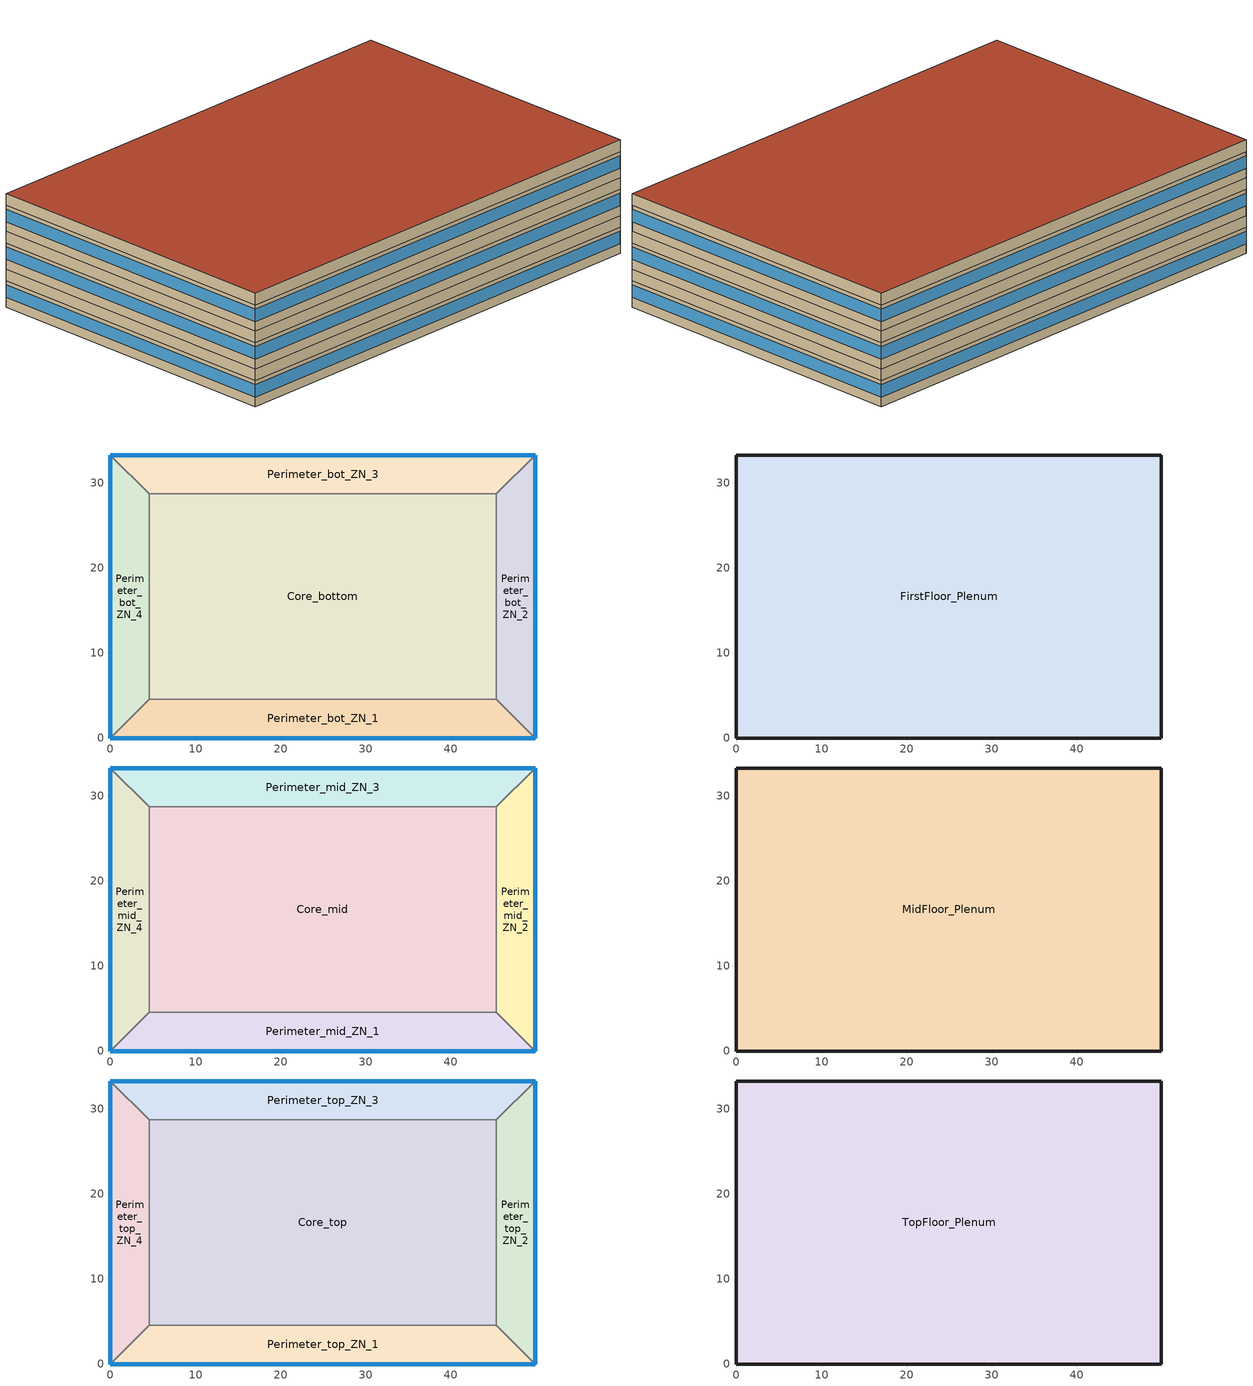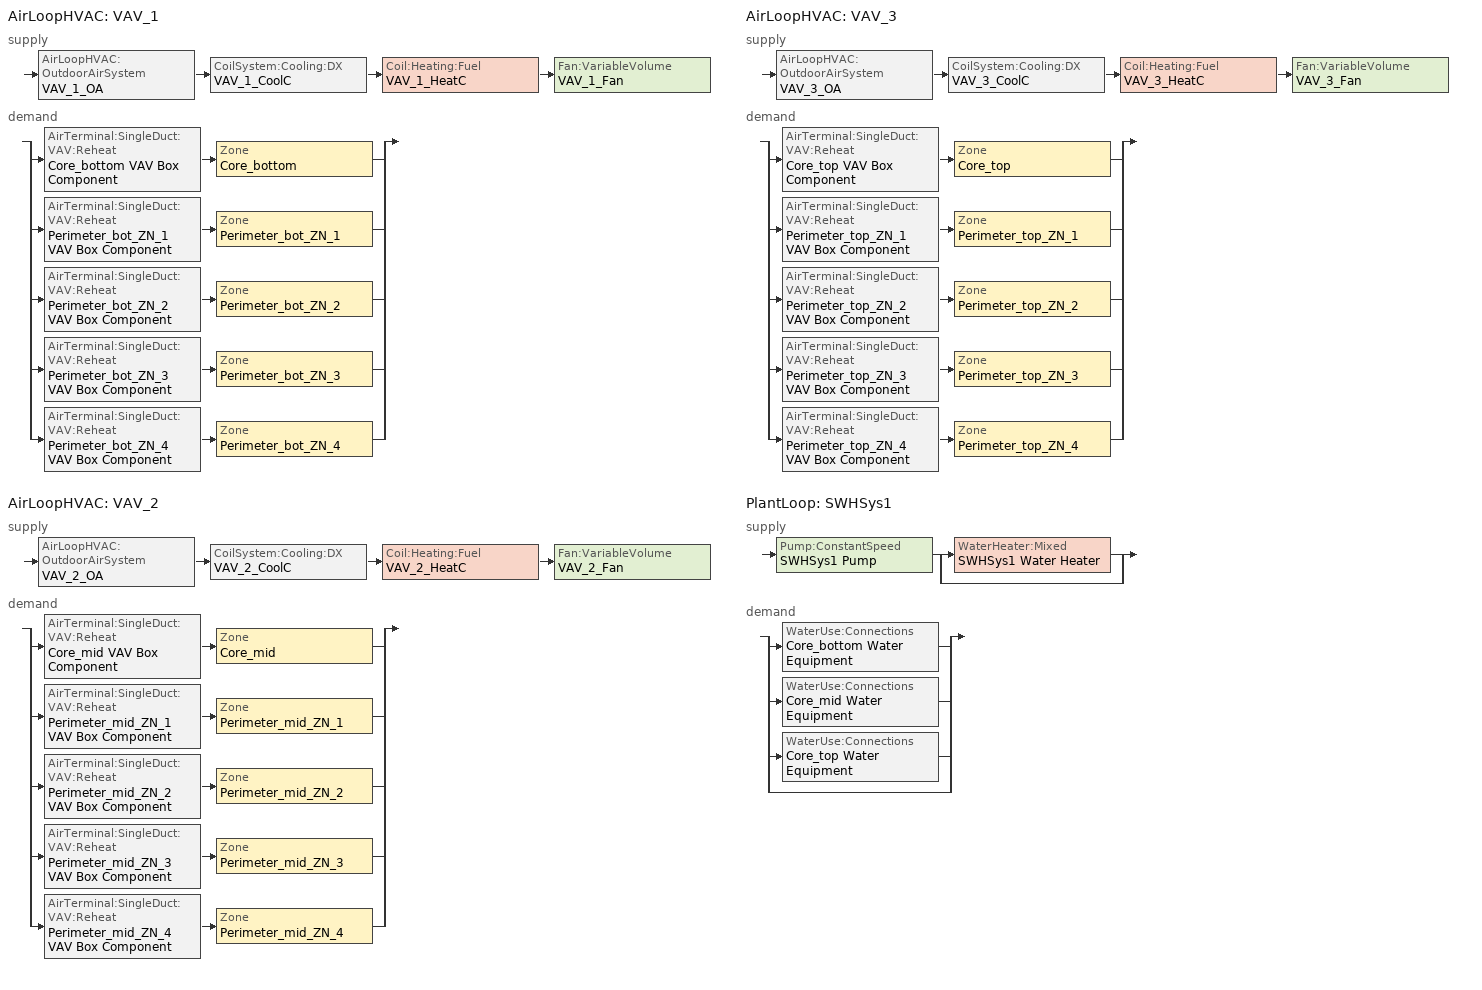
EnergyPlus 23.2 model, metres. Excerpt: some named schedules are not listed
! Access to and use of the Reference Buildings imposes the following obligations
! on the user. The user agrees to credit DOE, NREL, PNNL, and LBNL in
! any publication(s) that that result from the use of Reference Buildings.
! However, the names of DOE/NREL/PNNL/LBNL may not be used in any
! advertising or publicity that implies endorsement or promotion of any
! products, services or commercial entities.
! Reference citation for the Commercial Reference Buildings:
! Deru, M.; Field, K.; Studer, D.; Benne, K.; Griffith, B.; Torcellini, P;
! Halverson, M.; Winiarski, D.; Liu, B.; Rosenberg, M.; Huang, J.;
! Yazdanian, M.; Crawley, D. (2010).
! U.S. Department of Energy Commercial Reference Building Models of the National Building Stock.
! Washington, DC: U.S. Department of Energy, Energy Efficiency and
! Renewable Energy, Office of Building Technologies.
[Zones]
Core_bottom
 floor ground (Typical Insulated Carpeted 6in Slab Floor): 45.34,28.7 45.34,4.57 4.57,4.57 4.57,28.7 z0
 wall to Perimeter_bot_ZN_2 (int-walls): 45.34,4.57 45.34,28.7 z0:2.74
 wall to Perimeter_bot_ZN_3 (int-walls): 45.34,28.7 4.57,28.7 z0:2.74
 wall to Perimeter_bot_ZN_1 (int-walls): 4.57,4.57 45.34,4.57 z0:2.74
 wall to Perimeter_bot_ZN_4 (int-walls): 4.57,28.7 4.57,4.57 z0:2.74
Perimeter_bot_ZN_1
 floor ground (Typical Insulated Carpeted 6in Slab Floor): 0,0 4.57,4.57 45.34,4.57 49.91,0 z0
 wall outside (Typical Insulated Exterior Mass Wall R-12.5): 0,0 49.91,0 z0:2.74
 wall to Perimeter_bot_ZN_2 (int-walls): 49.91,0 45.34,4.57 z0:2.74
 wall to Perimeter_bot_ZN_4 (int-walls): 4.57,4.57 0,0 z0:2.74
 window (Window Non-res Fixed): 0,0 49.91,0 z1.02:2.33
Perimeter_bot_ZN_2
 floor ground (Typical Insulated Carpeted 6in Slab Floor): 49.91,0 45.34,4.57 45.34,28.7 49.91,33.27 z0
 wall outside (Typical Insulated Exterior Mass Wall R-12.5): 49.91,0 49.91,33.27 z0:2.74
 wall to Perimeter_bot_ZN_3 (int-walls): 49.91,33.27 45.34,28.7 z0:2.74
 window (Window Non-res Fixed): 49.91,0 49.91,33.27 z1.02:2.33
Perimeter_bot_ZN_3
 floor ground (Typical Insulated Carpeted 6in Slab Floor): 49.91,33.27 45.34,28.7 4.57,28.7 0,33.27 z0
 wall outside (Typical Insulated Exterior Mass Wall R-12.5): 49.91,33.27 0,33.27 z0:2.74
 wall to Perimeter_bot_ZN_4 (int-walls): 0,33.27 4.57,28.7 z0:2.74
 window (Window Non-res Fixed): 49.91,33.27 0,33.27 z1.02:2.33
Perimeter_bot_ZN_4
 floor ground (Typical Insulated Carpeted 6in Slab Floor): 0,33.27 4.57,28.7 4.57,4.57 0,0 z0
 wall outside (Typical Insulated Exterior Mass Wall R-12.5): 0,33.27 0,0 z0:2.74
 window (Window Non-res Fixed): 0,33.27 0,0 z1.02:2.33
FirstFloor_Plenum
 floor to Perimeter_bot_ZN_1 (DropCeiling): 45.34,4.57 49.91,0 0,0 4.57,4.57 z2.74
 floor to Perimeter_bot_ZN_2 (DropCeiling): 49.91,0 45.34,4.57 45.34,28.7 49.91,33.27 z2.74
 floor to Perimeter_bot_ZN_3 (DropCeiling): 0,33.27 49.91,33.27 45.34,28.7 4.57,28.7 z2.74
 floor to Perimeter_bot_ZN_4 (DropCeiling): 4.57,28.7 4.57,4.57 0,0 0,33.27 z2.74
 floor to Core_bottom (DropCeiling): 4.57,4.57 4.57,28.7 45.34,28.7 45.34,4.57 z2.74
 wall outside (Typical Insulated Exterior Mass Wall R-12.5): 49.91,0 49.91,33.27 0,33.27 0,0 49.91,0 z2.74:3.96
Core_mid
 floor to FirstFloor_Plenum (INT-FLOOR-TOPSIDE): 4.57,4.57 4.57,28.7 45.34,28.7 45.34,4.57 z3.96
 wall to Perimeter_mid_ZN_2 (int-walls): 45.34,4.57 45.34,28.7 z3.96:6.71
 wall to Perimeter_mid_ZN_3 (int-walls): 45.34,28.7 4.57,28.7 z3.96:6.71
 wall to Perimeter_mid_ZN_1 (int-walls): 4.57,4.57 45.34,4.57 z3.96:6.71
 wall to Perimeter_mid_ZN_4 (int-walls): 4.57,28.7 4.57,4.57 z3.96:6.71
Perimeter_mid_ZN_1
 floor to FirstFloor_Plenum (INT-FLOOR-TOPSIDE): 0,0 4.57,4.57 45.34,4.57 49.91,0 z3.96
 wall outside (Typical Insulated Exterior Mass Wall R-12.5): 0,0 49.91,0 z3.96:6.71
 wall to Perimeter_mid_ZN_2 (int-walls): 49.91,0 45.34,4.57 z3.96:6.71
 wall to Perimeter_mid_ZN_4 (int-walls): 4.57,4.57 0,0 z3.96:6.71
 window (Window Non-res Fixed): 0,0 49.91,0 z4.98:6.29
Perimeter_mid_ZN_2
 floor to FirstFloor_Plenum (INT-FLOOR-TOPSIDE): 49.91,0 45.34,4.57 45.34,28.7 49.91,33.27 z3.96
 wall outside (Typical Insulated Exterior Mass Wall R-12.5): 49.91,0 49.91,33.27 z3.96:6.71
 wall to Perimeter_mid_ZN_3 (int-walls): 49.91,33.27 45.34,28.7 z3.96:6.71
 window (Window Non-res Fixed): 49.91,0 49.91,33.27 z4.98:6.29
Perimeter_mid_ZN_3
 floor to FirstFloor_Plenum (INT-FLOOR-TOPSIDE): 49.91,33.27 45.34,28.7 4.57,28.7 0,33.27 z3.96
 wall outside (Typical Insulated Exterior Mass Wall R-12.5): 49.91,33.27 0,33.27 z3.96:6.71
 wall to Perimeter_mid_ZN_4 (int-walls): 0,33.27 4.57,28.7 z3.96:6.71
 window (Window Non-res Fixed): 49.91,33.27 0,33.27 z4.98:6.29
Perimeter_mid_ZN_4
 floor to FirstFloor_Plenum (INT-FLOOR-TOPSIDE): 0,33.27 4.57,28.7 4.57,4.57 0,0 z3.96
 wall outside (Typical Insulated Exterior Mass Wall R-12.5): 0,33.27 0,0 z3.96:6.71
 window (Window Non-res Fixed): 0,33.27 0,0 z4.98:6.29
MidFloor_Plenum
 floor to Perimeter_mid_ZN_1 (DropCeiling): 0,0 4.57,4.57 45.34,4.57 49.91,0 z6.71
 floor to Perimeter_mid_ZN_2 (DropCeiling): 49.91,33.27 49.91,0 45.34,4.57 45.34,28.7 z6.71
 floor to Perimeter_mid_ZN_3 (DropCeiling): 49.91,33.27 45.34,28.7 4.57,28.7 0,33.27 z6.71
 floor to Perimeter_mid_ZN_4 (DropCeiling): 0,33.27 4.57,28.7 4.57,4.57 0,0 z6.71
 floor to Core_mid (DropCeiling): 45.34,28.7 45.34,4.57 4.57,4.57 4.57,28.7 z6.71
 wall outside (Typical Insulated Exterior Mass Wall R-12.5): 49.91,0 49.91,33.27 0,33.27 0,0 49.91,0 z6.71:7.92
Core_top
 floor to MidFloor_Plenum (INT-FLOOR-TOPSIDE): 45.34,28.7 45.34,4.57 4.57,4.57 4.57,28.7 z7.92
 wall to Perimeter_top_ZN_2 (int-walls): 45.34,4.57 45.34,28.7 z7.92:10.67
 wall to Perimeter_top_ZN_3 (int-walls): 45.34,28.7 4.57,28.7 z7.92:10.67
 wall to Perimeter_top_ZN_1 (int-walls): 4.57,4.57 45.34,4.57 z7.92:10.67
 wall to Perimeter_top_ZN_4 (int-walls): 4.57,28.7 4.57,4.57 z7.92:10.67
Perimeter_top_ZN_1
 floor to MidFloor_Plenum (INT-FLOOR-TOPSIDE): 0,0 4.57,4.57 45.34,4.57 49.91,0 z7.92
 wall outside (Typical Insulated Exterior Mass Wall R-12.5): 0,0 49.91,0 z7.92:10.67
 wall to Perimeter_top_ZN_2 (int-walls): 49.91,0 45.34,4.57 z7.92:10.67
 wall to Perimeter_top_ZN_4 (int-walls): 4.57,4.57 0,0 z7.92:10.67
 window (Window Non-res Fixed): 0,0 49.91,0 z8.95:10.25
Perimeter_top_ZN_2
 floor to MidFloor_Plenum (INT-FLOOR-TOPSIDE): 49.91,0 45.34,4.57 45.34,28.7 49.91,33.27 z7.92
 wall outside (Typical Insulated Exterior Mass Wall R-12.5): 49.91,0 49.91,33.27 z7.92:10.67
 wall to Perimeter_top_ZN_3 (int-walls): 49.91,33.27 45.34,28.7 z7.92:10.67
 window (Window Non-res Fixed): 49.91,0 49.91,33.27 z8.95:10.25
Perimeter_top_ZN_3
 floor to MidFloor_Plenum (INT-FLOOR-TOPSIDE): 49.91,33.27 45.34,28.7 4.57,28.7 0,33.27 z7.92
 wall outside (Typical Insulated Exterior Mass Wall R-12.5): 49.91,33.27 0,33.27 z7.92:10.67
 wall to Perimeter_top_ZN_4 (int-walls): 0,33.27 4.57,28.7 z7.92:10.67
 window (Window Non-res Fixed): 49.91,33.27 0,33.27 z8.95:10.25
Perimeter_top_ZN_4
 floor to MidFloor_Plenum (INT-FLOOR-TOPSIDE): 0,33.27 4.57,28.7 4.57,4.57 0,0 z7.92
 wall outside (Typical Insulated Exterior Mass Wall R-12.5): 0,33.27 0,0 z7.92:10.67
 window (Window Non-res Fixed): 0,33.27 0,0 z8.95:10.25
TopFloor_Plenum
 floor to Perimeter_top_ZN_1 (DropCeiling): 0,0 4.57,4.57 45.34,4.57 49.91,0 z10.67
 floor to Perimeter_top_ZN_2 (DropCeiling): 49.91,0 45.34,4.57 45.34,28.7 49.91,33.27 z10.67
 floor to Perimeter_top_ZN_3 (DropCeiling): 0,33.27 49.91,33.27 45.34,28.7 4.57,28.7 z10.67
 floor to Perimeter_top_ZN_4 (DropCeiling): 0,0 0,33.27 4.57,28.7 4.57,4.57 z10.67
 floor to Core_top (DropCeiling): 4.57,28.7 45.34,28.7 45.34,4.57 4.57,4.57 z10.67
 wall outside (Typical Insulated Exterior Mass Wall R-12.5): 49.91,0 49.91,33.27 0,33.27 0,0 49.91,0 z10.67:11.89
 roof outside (Roof Typical Insulated Carpeted 6in Slab Floor): 49.91,0 49.91,33.27 0,33.27 0,0 z11.89
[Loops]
AirLoopHVAC 'VAV_1'
 supply: AirLoopHVAC:OutdoorAirSystem 'VAV_1_OA' > CoilSystem:Cooling:DX 'VAV_1_CoolC' > Coil:Heating:Fuel 'VAV_1_HeatC' > Fan:VariableVolume 'VAV_1_Fan'
 demand: split
  | AirTerminal:SingleDuct:VAV:Reheat 'Core_bottom VAV Box Component' > Zone 'Core_bottom'
  | AirTerminal:SingleDuct:VAV:Reheat 'Perimeter_bot_ZN_1 VAV Box Component' > Zone 'Perimeter_bot_ZN_1'
  | AirTerminal:SingleDuct:VAV:Reheat 'Perimeter_bot_ZN_2 VAV Box Component' > Zone 'Perimeter_bot_ZN_2'
  | AirTerminal:SingleDuct:VAV:Reheat 'Perimeter_bot_ZN_3 VAV Box Component' > Zone 'Perimeter_bot_ZN_3'
  | AirTerminal:SingleDuct:VAV:Reheat 'Perimeter_bot_ZN_4 VAV Box Component' > Zone 'Perimeter_bot_ZN_4'
AirLoopHVAC 'VAV_2'
 supply: AirLoopHVAC:OutdoorAirSystem 'VAV_2_OA' > CoilSystem:Cooling:DX 'VAV_2_CoolC' > Coil:Heating:Fuel 'VAV_2_HeatC' > Fan:VariableVolume 'VAV_2_Fan'
 demand: split
  | AirTerminal:SingleDuct:VAV:Reheat 'Core_mid VAV Box Component' > Zone 'Core_mid'
  | AirTerminal:SingleDuct:VAV:Reheat 'Perimeter_mid_ZN_1 VAV Box Component' > Zone 'Perimeter_mid_ZN_1'
  | AirTerminal:SingleDuct:VAV:Reheat 'Perimeter_mid_ZN_2 VAV Box Component' > Zone 'Perimeter_mid_ZN_2'
  | AirTerminal:SingleDuct:VAV:Reheat 'Perimeter_mid_ZN_3 VAV Box Component' > Zone 'Perimeter_mid_ZN_3'
  | AirTerminal:SingleDuct:VAV:Reheat 'Perimeter_mid_ZN_4 VAV Box Component' > Zone 'Perimeter_mid_ZN_4'
AirLoopHVAC 'VAV_3'
 supply: AirLoopHVAC:OutdoorAirSystem 'VAV_3_OA' > CoilSystem:Cooling:DX 'VAV_3_CoolC' > Coil:Heating:Fuel 'VAV_3_HeatC' > Fan:VariableVolume 'VAV_3_Fan'
 demand: split
  | AirTerminal:SingleDuct:VAV:Reheat 'Core_top VAV Box Component' > Zone 'Core_top'
  | AirTerminal:SingleDuct:VAV:Reheat 'Perimeter_top_ZN_1 VAV Box Component' > Zone 'Perimeter_top_ZN_1'
  | AirTerminal:SingleDuct:VAV:Reheat 'Perimeter_top_ZN_2 VAV Box Component' > Zone 'Perimeter_top_ZN_2'
  | AirTerminal:SingleDuct:VAV:Reheat 'Perimeter_top_ZN_3 VAV Box Component' > Zone 'Perimeter_top_ZN_3'
  | AirTerminal:SingleDuct:VAV:Reheat 'Perimeter_top_ZN_4 VAV Box Component' > Zone 'Perimeter_top_ZN_4'
PlantLoop 'SWHSys1'
 supply: Pump:ConstantSpeed 'SWHSys1 Pump' > split
  | WaterHeater:Mixed 'SWHSys1 Water Heater'
  | bypass
 demand: split
  | WaterUse:Connections 'Core_bottom Water Equipment'
  | WaterUse:Connections 'Core_mid Water Equipment'
  | WaterUse:Connections 'Core_top Water Equipment'
  | bypass
[Building]
Ref Bldg Medium Office Post1980_v1.3_5.0: North Axis {deg}=0; Terrain=City; Loads Convergence Tolerance Value {W}=0.04; Temperature Convergence Tolerance Value {deltaC}=0.2; Solar Distribution=FullInteriorAndExterior; Maximum Number of Warmup Days=25; Minimum Number of Warmup Days=6
[Site:Location]
Ottawa: Latitude {deg}=45.32; Longitude {deg}=-75.67; Time Zone {hr}=-5; Elevation {m}=114
[SizingPeriod:DesignDay] Day of Month=21; Dry-Bulb Temperature Range Modifier Type=DefaultMultipliers; Humidity Condition Type=Wetbulb; Barometric Pressure {Pa}=99952; Rain Indicator=No; Snow Indicator=No; Daylight Saving Time Indicator=No; Begin Environment Reset Mode=FullResetAtBeginEnvironment
Name | Month | Day Type | Maximum Dry-Bulb Temperature {C} | Daily Dry-Bulb Temperature Range {deltaC} | Wetbulb or DewPoint at Maximum Dry-Bulb {C} | Wind Speed {m/s} | Wind Direction {deg} | Solar Model Indicator | ASHRAE Clear Sky Optical Depth for Beam Irradiance (taub) | ASHRAE Clear Sky Optical Depth for Diffuse Irradiance (taud) | Sky Clearness
Ottawa Intl AP Ann Clg .4% Condns WB=>MDB | 7 | SummerDesignDay | 28.6 | 10.4 | 23.5 | 4.7 | 210 | ASHRAETau | 0.417 | 2.264
Ottawa Intl AP Ann Clg .4% Condns DB=>MWB | 7 | SummerDesignDay | 30.9 | 10.4 | 22 | 4.7 | 210 | ASHRAETau | 0.417 | 2.264
Ottawa Intl AP Ann Htg 99.6% Condns DB | 1 | WinterDesignDay | -24.1 | 0 | -24.1 | 3.7 | 290 | ASHRAEClearSky |  |  | 0
[Site:GroundTemperature:BuildingSurface]
19.527, 19.502, 19.536, 19.598, 20.002, 21.64, 22.225, 22.375, 21.449, 20.121, 19.802, 19.633
[Site:WaterMainsTemperature]
Calculation Method=CORRELATION; Annual Average Outdoor Air Temperature {C}=9.69; Maximum Difference In Monthly Average Outdoor Air Temperatures {deltaC}=28.1
[Material] Thermal Absorptance=0.9
Name | Roughness | Thickness {m} | Conductivity {W/m-K} | Density {kg/m3} | Specific Heat {J/kg-K} | Solar Absorptance | Visible Absorptance
Std Wood 6inch | MediumSmooth | 0.15 | 0.12 | 540 | 1210 | 0.7 | 0.7
MAT-CC05 4 HW CONCRETE | Rough | 0.1016 | 1.311 | 2240 | 836.8 | 0.7 | 0.7
Std AC02 | MediumSmooth | 0.0127 | 0.057 | 288 | 1339 | 0.7 | 0.2
1/2IN Gypsum | Smooth | 0.0127 | 0.16 | 784.9 | 830 | 0.4 | 0.4
1IN Stucco | Smooth | 0.0253 | 0.6918 | 1858 | 837 | 0.7 | 0.92
6 in. Normalweight Concrete Floor | MediumRough | 0.1524 | 2.31 | 2322 | 832 | 0.7 | 0.7
8IN CONCRETE HW RefBldg | Smooth | 0.2032 | 1.311 | 2240 | 836.8 | 0.7 | 0.7
BETB Steel Deck | Smooth | 0.0016 | 62 | 7830 | 500 | 0.7 | 0.7
BETB Gypsum Board | Smooth | 0.013 | 0.16 | 800 | 1090 | 0.7 | 0.7
BETB Asphalt Cover Board and Membrane | MediumRough | 0.012 | 0.43 | 1600 | 1500 | 0.7 | 0.7
[Material:NoMass] Thermal Absorptance=0.9; Solar Absorptance=0.7
Name | Roughness | Thermal Resistance {m2-K/W} | Visible Absorptance
CP02 CARPET PAD | VeryRough | 0.2165 | 0.8
Typical Carpet Pad | Smooth | 1.2544 | 0.8
Typical Insulation R-10.11 | Smooth | 3.9758 | 0.7
BETB Mineral Wool | Rough | 7.137 | 0.7
[WindowMaterial:SimpleGlazingSystem]
NonRes Fixed Assembly Window: U-Factor {W/m2-K}=1.73; Solar Heat Gain Coefficient=0.39
[Construction]
int-walls: 1/2IN Gypsum, 1/2IN Gypsum
INT-FLOOR-TOPSIDE: MAT-CC05 4 HW CONCRETE, CP02 CARPET PAD
Window Non-res Fixed: NonRes Fixed Assembly Window
DropCeiling: Std AC02
InteriorFurnishings: Std Wood 6inch
Roof Typical Insulated Carpeted 6in Slab Floor: BETB Asphalt Cover Board and Membrane, BETB Mineral Wool, BETB Gypsum Board, BETB Steel Deck
Typical Insulated Exterior Mass Wall R-12.5: 1IN Stucco, Typical Insulation R-10.11, 8IN CONCRETE HW RefBldg
Typical Insulated Carpeted 6in Slab Floor: 6 in. Normalweight Concrete Floor, Typical Carpet Pad
[Zone] Type=1; Multiplier=1; Floor Area {m2}=autocalculate
Name | Part of Total Floor Area
Core_bottom; Core_mid; Core_top; Perimeter_bot_ZN_1; Perimeter_bot_ZN_2; Perimeter_bot_ZN_3; Perimeter_bot_ZN_4; Perimeter_mid_ZN_1; Perimeter_mid_ZN_2; Perimeter_mid_ZN_3; Perimeter_mid_ZN_4; Perimeter_top_ZN_1; Perimeter_top_ZN_2; Perimeter_top_ZN_3; Perimeter_top_ZN_4 | Yes
FirstFloor_Plenum; MidFloor_Plenum; TopFloor_Plenum | No
[InternalMass] Construction=InteriorFurnishings
Name | Zone or ZoneList | Surface Area {m2}
Core_bottom Internal Mass | Core_bottom | 1967.07
Core_mid Internal Mass | Core_mid | 1967.07
Core_top Internal Mass | Core_top | 1967.07
Perimeter_bot_ZN_1 Internal Mass | Perimeter_bot_ZN_1 | 414.6763
Perimeter_bot_ZN_2 Internal Mass | Perimeter_bot_ZN_2 | 262.5244
Perimeter_bot_ZN_3 Internal Mass | Perimeter_bot_ZN_3 | 414.6763
Perimeter_bot_ZN_4 Internal Mass | Perimeter_bot_ZN_4 | 262.5072
Perimeter_mid_ZN_1 Internal Mass | Perimeter_mid_ZN_1 | 414.6763
Perimeter_mid_ZN_2 Internal Mass | Perimeter_mid_ZN_2 | 262.5244
Perimeter_mid_ZN_3 Internal Mass | Perimeter_mid_ZN_3 | 414.6763
Perimeter_mid_ZN_4 Internal Mass | Perimeter_mid_ZN_4 | 262.5072
Perimeter_top_ZN_1 Internal Mass | Perimeter_top_ZN_1 | 414.6763
Perimeter_top_ZN_2 Internal Mass | Perimeter_top_ZN_2 | 262.5244
Perimeter_top_ZN_3 Internal Mass | Perimeter_top_ZN_3 | 414.6763
Perimeter_top_ZN_4 Internal Mass | Perimeter_top_ZN_4 | 262.5072
[People] Number of People Schedule=NECB_OCC_SCH; Number of People Calculation Method=Area/Person; Floor Area per Person {m2/person}=25; Fraction Radiant=0.3; Sensible Heat Fraction=AUTOCALCULATE; Activity Level Schedule=ACTIVITY_SCH; Enable ASHRAE 55 Comfort Warnings=No; Mean Radiant Temperature Calculation Type=ZoneAveraged; Work Efficiency Schedule=WORK_EFF_SCH; Clothing Insulation Calculation Method=ClothingInsulationSchedule; Clothing Insulation Schedule=CLOTHING_SCH; Air Velocity Schedule=AIR_VELO_SCH; Thermal Comfort Model 1 Type=FANGER; Thermal Comfort Model 2 Type=Pierce
Name | Zone or ZoneList or Space or SpaceList
Core_bottom People | Core_bottom
Core_mid People | Core_mid
Core_top People | Core_top
Perimeter_bot_ZN_1 People | Perimeter_bot_ZN_1
Perimeter_bot_ZN_2 People | Perimeter_bot_ZN_2
Perimeter_bot_ZN_3 People | Perimeter_bot_ZN_3
Perimeter_bot_ZN_4 People | Perimeter_bot_ZN_4
Perimeter_mid_ZN_1 People | Perimeter_mid_ZN_1
Perimeter_mid_ZN_2 People | Perimeter_mid_ZN_2
Perimeter_mid_ZN_3 People | Perimeter_mid_ZN_3
Perimeter_mid_ZN_4 People | Perimeter_mid_ZN_4
Perimeter_top_ZN_1 People | Perimeter_top_ZN_1
Perimeter_top_ZN_2 People | Perimeter_top_ZN_2
Perimeter_top_ZN_3 People | Perimeter_top_ZN_3
Perimeter_top_ZN_4 People | Perimeter_top_ZN_4
[Lights] Schedule=NECB_LIGHT_SCH; Design Level Calculation Method=Watts/Area; Watts per Zone Floor Area {W/m2}=6.9; Return Air Fraction=0.4; Fraction Radiant=0.4; Fraction Visible=0.2; Fraction Replaceable=1; Return Air Fraction Calculated from Plenum Temperature=No
Name | Zone or ZoneList or Space or SpaceList
Core_bottom_Lights | Core_bottom
Core_mid_Lights | Core_mid
Core_top_Lights | Core_top
Perimeter_bot_ZN_1_Lights | Perimeter_bot_ZN_1
Perimeter_bot_ZN_2_Lights | Perimeter_bot_ZN_2
Perimeter_bot_ZN_3_Lights | Perimeter_bot_ZN_3
Perimeter_bot_ZN_4_Lights | Perimeter_bot_ZN_4
Perimeter_mid_ZN_1_Lights | Perimeter_mid_ZN_1
Perimeter_mid_ZN_2_Lights | Perimeter_mid_ZN_2
Perimeter_mid_ZN_3_Lights | Perimeter_mid_ZN_3
Perimeter_mid_ZN_4_Lights | Perimeter_mid_ZN_4
Perimeter_top_ZN_1_Lights | Perimeter_top_ZN_1
Perimeter_top_ZN_2_Lights | Perimeter_top_ZN_2
Perimeter_top_ZN_3_Lights | Perimeter_top_ZN_3
Perimeter_top_ZN_4_Lights | Perimeter_top_ZN_4
[ElectricEquipment] Fraction Latent=0; Fraction Radiant=0.5; Fraction Lost=0
Name | Zone or ZoneList or Space or SpaceList | Schedule | Design Level Calculation Method | Watts per Zone Floor Area {W/m2} | Design Level {W}
Core_bottom_PlugMisc_Equip | Core_bottom | NECB_EQUIP_SCH | Watts/Area | 7.5
Core_mid_PlugMisc_Equip | Core_mid | NECB_EQUIP_SCH | Watts/Area | 7.5
Core_top_PlugMisc_Equip | Core_top | NECB_EQUIP_SCH | Watts/Area | 7.5
Perimeter_bot_ZN_1_PlugMisc_Equip | Perimeter_bot_ZN_1 | NECB_EQUIP_SCH | Watts/Area | 7.5
Perimeter_bot_ZN_2_PlugMisc_Equip | Perimeter_bot_ZN_2 | NECB_EQUIP_SCH | Watts/Area | 7.5
Perimeter_bot_ZN_3_PlugMisc_Equip | Perimeter_bot_ZN_3 | NECB_EQUIP_SCH | Watts/Area | 7.5
Perimeter_bot_ZN_4_PlugMisc_Equip | Perimeter_bot_ZN_4 | NECB_EQUIP_SCH | Watts/Area | 7.5
Perimeter_mid_ZN_1_PlugMisc_Equip | Perimeter_mid_ZN_1 | NECB_EQUIP_SCH | Watts/Area | 7.5
Perimeter_mid_ZN_2_PlugMisc_Equip | Perimeter_mid_ZN_2 | NECB_EQUIP_SCH | Watts/Area | 7.5
Perimeter_mid_ZN_3_PlugMisc_Equip | Perimeter_mid_ZN_3 | NECB_EQUIP_SCH | Watts/Area | 7.5
Perimeter_mid_ZN_4_PlugMisc_Equip | Perimeter_mid_ZN_4 | NECB_EQUIP_SCH | Watts/Area | 7.5
Perimeter_top_ZN_1_PlugMisc_Equip | Perimeter_top_ZN_1 | NECB_EQUIP_SCH | Watts/Area | 7.5
Perimeter_top_ZN_2_PlugMisc_Equip | Perimeter_top_ZN_2 | NECB_EQUIP_SCH | Watts/Area | 7.5
Perimeter_top_ZN_3_PlugMisc_Equip | Perimeter_top_ZN_3 | NECB_EQUIP_SCH | Watts/Area | 7.5
Perimeter_top_ZN_4_PlugMisc_Equip | Perimeter_top_ZN_4 | NECB_EQUIP_SCH | Watts/Area | 7.5
Core_bottom_Elevators_Equip | Core_bottom | BLDG_ELEVATORS | EquipmentLevel |  | 32109.9
[ZoneInfiltration:DesignFlowRate] Schedule=ALWAYS_ON; Design Flow Rate Calculation Method=Flow/ExteriorArea; Flow Rate per Exterior Surface Area {m3/s-m2}=0.00043026; Constant Term Coefficient=0; Temperature Term Coefficient=0; Velocity Term Coefficient=0.224; Velocity Squared Term Coefficient=0
Name | Zone or ZoneList or Space or SpaceList
FirstFloor_Plenum_Infiltration | FirstFloor_Plenum
MidFloor_Plenum_Infiltration | MidFloor_Plenum
Perimeter_bot_ZN_1_Infiltration | Perimeter_bot_ZN_1
Perimeter_bot_ZN_2_Infiltration | Perimeter_bot_ZN_2
Perimeter_bot_ZN_3_Infiltration | Perimeter_bot_ZN_3
Perimeter_bot_ZN_4_Infiltration | Perimeter_bot_ZN_4
Perimeter_mid_ZN_1_Infiltration | Perimeter_mid_ZN_1
Perimeter_mid_ZN_2_Infiltration | Perimeter_mid_ZN_2
Perimeter_mid_ZN_3_Infiltration | Perimeter_mid_ZN_3
Perimeter_mid_ZN_4_Infiltration | Perimeter_mid_ZN_4
Perimeter_top_ZN_1_Infiltration | Perimeter_top_ZN_1
Perimeter_top_ZN_2_Infiltration | Perimeter_top_ZN_2
Perimeter_top_ZN_3_Infiltration | Perimeter_top_ZN_3
Perimeter_top_ZN_4_Infiltration | Perimeter_top_ZN_4
TopFloor_Plenum_Infiltration | TopFloor_Plenum
[DesignSpecification:OutdoorAir] Outdoor Air Method=Flow/Person; Outdoor Air Flow per Person {m3/s-person}=0.0125
SZ DSOA Core_bottom; SZ DSOA Core_mid; SZ DSOA Core_top; SZ DSOA Perimeter_bot_ZN_1; SZ DSOA Perimeter_bot_ZN_2; SZ DSOA Perimeter_bot_ZN_3; SZ DSOA Perimeter_bot_ZN_4; SZ DSOA Perimeter_mid_ZN_1; SZ DSOA Perimeter_mid_ZN_2; SZ DSOA Perimeter_mid_ZN_3; SZ DSOA Perimeter_mid_ZN_4; SZ DSOA Perimeter_top_ZN_1; SZ DSOA Perimeter_top_ZN_2; SZ DSOA Perimeter_top_ZN_3; SZ DSOA Perimeter_top_ZN_4
[Sizing:Zone] Zone Cooling Design Supply Air Temperature Input Method=SupplyAirTemperature; Zone Cooling Design Supply Air Temperature {C}=12.8; Zone Heating Design Supply Air Temperature Input Method=SupplyAirTemperature; Zone Heating Design Supply Air Temperature {C}=50; Zone Cooling Design Supply Air Humidity Ratio {kgWater/kgDryAir}=0.0085; Zone Heating Design Supply Air Humidity Ratio {kgWater/kgDryAir}=0.008; Cooling Design Air Flow Method=DesignDay; Heating Design Air Flow Method=DesignDay; Account for Dedicated Outdoor Air System=No; Dedicated Outdoor Air System Control Strategy=NeutralSupplyAir; Dedicated Outdoor Air Low Setpoint Temperature for Design {C}=autosize; Dedicated Outdoor Air High Setpoint Temperature for Design {C}=autosize; Zone Load Sizing Method=Sensible Load Only No Latent Load; Zone Latent Cooling Design Supply Air Humidity Ratio Input Method=HumidityRatioDifference; Zone Cooling Design Supply Air Humidity Ratio Difference {kgWater/kgDryAir}=0.005; Zone Latent Heating Design Supply Air Humidity Ratio Input Method=HumidityRatioDifference; Zone Humidification Design Supply Air Humidity Ratio Difference {kgWater/kgDryAir}=0.005
Name | Design Specification Outdoor Air Object
Core_bottom | SZ DSOA Core_bottom
Core_mid | SZ DSOA Core_mid
Core_top | SZ DSOA Core_top
Perimeter_bot_ZN_1 | SZ DSOA Perimeter_bot_ZN_1
Perimeter_bot_ZN_2 | SZ DSOA Perimeter_bot_ZN_2
Perimeter_bot_ZN_3 | SZ DSOA Perimeter_bot_ZN_3
Perimeter_bot_ZN_4 | SZ DSOA Perimeter_bot_ZN_4
Perimeter_mid_ZN_1 | SZ DSOA Perimeter_mid_ZN_1
Perimeter_mid_ZN_2 | SZ DSOA Perimeter_mid_ZN_2
Perimeter_mid_ZN_3 | SZ DSOA Perimeter_mid_ZN_3
Perimeter_mid_ZN_4 | SZ DSOA Perimeter_mid_ZN_4
Perimeter_top_ZN_1 | SZ DSOA Perimeter_top_ZN_1
Perimeter_top_ZN_2 | SZ DSOA Perimeter_top_ZN_2
Perimeter_top_ZN_3 | SZ DSOA Perimeter_top_ZN_3
Perimeter_top_ZN_4 | SZ DSOA Perimeter_top_ZN_4
[Sizing:System] Type of Load to Size On=Sensible; Design Outdoor Air Flow Rate {m3/s}=AUTOSIZE; Central Heating Maximum System Air Flow Ratio=0.3; Preheat Design Temperature {C}=7; Preheat Design Humidity Ratio {kgWater/kgDryAir}=0.008; Precool Design Temperature {C}=12.8; Precool Design Humidity Ratio {kgWater/kgDryAir}=0.008; Central Cooling Design Supply Air Temperature {C}=12.8; Central Heating Design Supply Air Temperature {C}=16.7; Type of Zone Sum to Use=NonCoincident; 100% Outdoor Air in Cooling=No; 100% Outdoor Air in Heating=No; Central Cooling Design Supply Air Humidity Ratio {kgWater/kgDryAir}=0.0085; Central Heating Design Supply Air Humidity Ratio {kgWater/kgDryAir}=0.008; Cooling Supply Air Flow Rate Method=DesignDay; Cooling Supply Air Flow Rate {m3/s}=0; Heating Supply Air Flow Rate Method=DesignDay; Heating Supply Air Flow Rate {m3/s}=0; System Outdoor Air Method=ZoneSum; Zone Maximum Outdoor Air Fraction=1; Cooling Design Capacity Method=CoolingDesignCapacity; Cooling Design Capacity {W}=autosize; Heating Design Capacity Method=HeatingDesignCapacity; Heating Design Capacity {W}=autosize; Central Cooling Capacity Control Method=OnOff
VAV_1; VAV_2; VAV_3
[Sizing:Plant]
SWHSys1: Loop Type=Heating; Design Loop Exit Temperature {C}=60; Loop Design Temperature Difference {deltaC}=5
[ZoneControl:Thermostat] Control Type Schedule=Dual Zone Control Type Sched
Name | Zone or ZoneList | Control 1
Core_bottom Thermostat | Core_bottom | Core_bottom DualSPSched
Core_mid Thermostat | Core_mid | Core_mid DualSPSched
Core_top Thermostat | Core_top | Core_top DualSPSched
Perimeter_bot_ZN_1 Thermostat | Perimeter_bot_ZN_1 | Perimeter_bot_ZN_1 DualSPSched
Perimeter_bot_ZN_2 Thermostat | Perimeter_bot_ZN_2 | Perimeter_bot_ZN_2 DualSPSched
Perimeter_bot_ZN_3 Thermostat | Perimeter_bot_ZN_3 | Perimeter_bot_ZN_3 DualSPSched
Perimeter_bot_ZN_4 Thermostat | Perimeter_bot_ZN_4 | Perimeter_bot_ZN_4 DualSPSched
Perimeter_mid_ZN_1 Thermostat | Perimeter_mid_ZN_1 | Perimeter_mid_ZN_1 DualSPSched
Perimeter_mid_ZN_2 Thermostat | Perimeter_mid_ZN_2 | Perimeter_mid_ZN_2 DualSPSched
Perimeter_mid_ZN_3 Thermostat | Perimeter_mid_ZN_3 | Perimeter_mid_ZN_3 DualSPSched
Perimeter_mid_ZN_4 Thermostat | Perimeter_mid_ZN_4 | Perimeter_mid_ZN_4 DualSPSched
Perimeter_top_ZN_1 Thermostat | Perimeter_top_ZN_1 | Perimeter_top_ZN_1 DualSPSched
Perimeter_top_ZN_2 Thermostat | Perimeter_top_ZN_2 | Perimeter_top_ZN_2 DualSPSched
Perimeter_top_ZN_3 Thermostat | Perimeter_top_ZN_3 | Perimeter_top_ZN_3 DualSPSched
Perimeter_top_ZN_4 Thermostat | Perimeter_top_ZN_4 | Perimeter_top_ZN_4 DualSPSched
[ThermostatSetpoint:DualSetpoint] Heating Setpoint Temperature Schedule=NECB_HTGSETP_SCH; Cooling Setpoint Temperature Schedule=NECB_CLGSETP_SCH
Core_bottom DualSPSched; Core_mid DualSPSched; Core_top DualSPSched; Perimeter_bot_ZN_1 DualSPSched; Perimeter_bot_ZN_2 DualSPSched; Perimeter_bot_ZN_3 DualSPSched; Perimeter_bot_ZN_4 DualSPSched; Perimeter_mid_ZN_1 DualSPSched; Perimeter_mid_ZN_2 DualSPSched; Perimeter_mid_ZN_3 DualSPSched; Perimeter_mid_ZN_4 DualSPSched; Perimeter_top_ZN_1 DualSPSched; Perimeter_top_ZN_2 DualSPSched; Perimeter_top_ZN_3 DualSPSched; Perimeter_top_ZN_4 DualSPSched
[AirTerminal:SingleDuct:VAV:Reheat] Availability Schedule=ALWAYS_ON; Maximum Air Flow Rate {m3/s}=AUTOSIZE; Zone Minimum Air Flow Input Method=Constant; Constant Minimum Air Flow Fraction=0.3; Maximum Hot Water or Steam Flow Rate {m3/s}=AUTOSIZE; Minimum Hot Water or Steam Flow Rate {m3/s}=0; Convergence Tolerance=0.001; Damper Heating Action=NORMAL
Name | Reheat Coil
Core_bottom VAV Box Component | Core_bottom VAV Box Reheat Coil
Core_mid VAV Box Component | Core_mid VAV Box Reheat Coil
Core_top VAV Box Component | Core_top VAV Box Reheat Coil
Perimeter_bot_ZN_1 VAV Box Component | Perimeter_bot_ZN_1 VAV Box Reheat Coil
Perimeter_bot_ZN_2 VAV Box Component | Perimeter_bot_ZN_2 VAV Box Reheat Coil
Perimeter_bot_ZN_3 VAV Box Component | Perimeter_bot_ZN_3 VAV Box Reheat Coil
Perimeter_bot_ZN_4 VAV Box Component | Perimeter_bot_ZN_4 VAV Box Reheat Coil
Perimeter_mid_ZN_1 VAV Box Component | Perimeter_mid_ZN_1 VAV Box Reheat Coil
Perimeter_mid_ZN_2 VAV Box Component | Perimeter_mid_ZN_2 VAV Box Reheat Coil
Perimeter_mid_ZN_3 VAV Box Component | Perimeter_mid_ZN_3 VAV Box Reheat Coil
Perimeter_mid_ZN_4 VAV Box Component | Perimeter_mid_ZN_4 VAV Box Reheat Coil
Perimeter_top_ZN_1 VAV Box Component | Perimeter_top_ZN_1 VAV Box Reheat Coil
Perimeter_top_ZN_2 VAV Box Component | Perimeter_top_ZN_2 VAV Box Reheat Coil
Perimeter_top_ZN_3 VAV Box Component | Perimeter_top_ZN_3 VAV Box Reheat Coil
Perimeter_top_ZN_4 VAV Box Component | Perimeter_top_ZN_4 VAV Box Reheat Coil
[Zone equipment]
Core_bottom: Core_bottom VAV Box Component
Core_mid: Core_mid VAV Box Component
Core_top: Core_top VAV Box Component
Perimeter_bot_ZN_1: Perimeter_bot_ZN_1 VAV Box Component
Perimeter_bot_ZN_2: Perimeter_bot_ZN_2 VAV Box Component
Perimeter_bot_ZN_3: Perimeter_bot_ZN_3 VAV Box Component
Perimeter_bot_ZN_4: Perimeter_bot_ZN_4 VAV Box Component
Perimeter_mid_ZN_1: Perimeter_mid_ZN_1 VAV Box Component
Perimeter_mid_ZN_2: Perimeter_mid_ZN_2 VAV Box Component
Perimeter_mid_ZN_3: Perimeter_mid_ZN_3 VAV Box Component
Perimeter_mid_ZN_4: Perimeter_mid_ZN_4 VAV Box Component
Perimeter_top_ZN_1: Perimeter_top_ZN_1 VAV Box Component
Perimeter_top_ZN_2: Perimeter_top_ZN_2 VAV Box Component
Perimeter_top_ZN_3: Perimeter_top_ZN_3 VAV Box Component
Perimeter_top_ZN_4: Perimeter_top_ZN_4 VAV Box Component
[Fan:VariableVolume] Availability Schedule=HVACOperationSchd; Fan Total Efficiency=0.5915; Pressure Rise {Pa}=1109.648; Maximum Flow Rate {m3/s}=AUTOSIZE; Fan Power Minimum Flow Rate Input Method=FixedFlowRate; Fan Power Minimum Air Flow Rate {m3/s}=0; Motor Efficiency=0.91; Motor In Airstream Fraction=1; Fan Power Coefficient 1=0.0407599; Fan Power Coefficient 2=0.088045; Fan Power Coefficient 3=-0.0729261; Fan Power Coefficient 4=0.94374; Fan Power Coefficient 5=0
VAV_1_Fan; VAV_2_Fan; VAV_3_Fan
[Coil:Cooling:DX:TwoSpeed] Availability Schedule=ALWAYS_ON; High Speed Gross Rated Total Cooling Capacity {W}=AUTOSIZE; High Speed Rated Sensible Heat Ratio=AUTOSIZE; High Speed Gross Rated Cooling COP {W/W}=2.80076; High Speed Rated Air Flow Rate {m3/s}=AUTOSIZE; Total Cooling Capacity Function of Temperature Curve=Measured_CoolCStandard10Ton_CapFT; Total Cooling Capacity Function of Flow Fraction Curve=Measured_CoolCStandard10Ton_CapFF; Energy Input Ratio Function of Temperature Curve=Measured_CoolCStandard10Ton_EIRFT; Energy Input Ratio Function of Flow Fraction Curve=Measured_CoolCStandard10Ton_EIRFFF; Part Load Fraction Correlation Curve=No_PLR_Degredation; Low Speed Gross Rated Total Cooling Capacity {W}=AUTOSIZE; Low Speed Gross Rated Sensible Heat Ratio=AUTOSIZE; Low Speed Gross Rated Cooling COP {W/W}=2.84246; Low Speed Rated Air Flow Rate {m3/s}=AUTOSIZE; Low Speed Total Cooling Capacity Function of Temperature Curve=Measured_LowSpeedCoolCapLSFT; Low Speed Energy Input Ratio Function of Temperature Curve=Measured_LowSpeedCoolEIRLSFT
VAV_1_CoolC DXCoil; VAV_2_CoolC DXCoil; VAV_3_CoolC DXCoil
[Coil:Heating:Electric] Availability Schedule=ALWAYS_ON; Efficiency=1; Nominal Capacity {W}=AUTOSIZE
Core_bottom VAV Box Reheat Coil; Core_mid VAV Box Reheat Coil; Core_top VAV Box Reheat Coil; Perimeter_bot_ZN_1 VAV Box Reheat Coil; Perimeter_bot_ZN_2 VAV Box Reheat Coil; Perimeter_bot_ZN_3 VAV Box Reheat Coil; Perimeter_bot_ZN_4 VAV Box Reheat Coil; Perimeter_mid_ZN_1 VAV Box Reheat Coil; Perimeter_mid_ZN_2 VAV Box Reheat Coil; Perimeter_mid_ZN_3 VAV Box Reheat Coil; Perimeter_mid_ZN_4 VAV Box Reheat Coil; Perimeter_top_ZN_1 VAV Box Reheat Coil; Perimeter_top_ZN_2 VAV Box Reheat Coil; Perimeter_top_ZN_3 VAV Box Reheat Coil; Perimeter_top_ZN_4 VAV Box Reheat Coil
[Coil:Heating:Fuel] Availability Schedule=ALWAYS_ON; Fuel Type=NaturalGas; Burner Efficiency=0.8; Nominal Capacity {W}=AUTOSIZE
VAV_1_HeatC; VAV_2_HeatC; VAV_3_HeatC
[CoilSystem:Cooling:DX] Availability Schedule=ALWAYS_ON
Name | Cooling Coil
VAV_1_CoolC | VAV_1_CoolC DXCoil
VAV_2_CoolC | VAV_2_CoolC DXCoil
VAV_3_CoolC | VAV_3_CoolC DXCoil
[Controller:OutdoorAir] Minimum Outdoor Air Flow Rate {m3/s}=AUTOSIZE; Maximum Outdoor Air Flow Rate {m3/s}=AUTOSIZE; Economizer Control Type=DifferentialDryBulb; Economizer Control Action Type=ModulateFlow; Economizer Maximum Limit Dry-Bulb Temperature {C}=28; Economizer Maximum Limit Enthalpy {J/kg}=64000; Economizer Minimum Limit Dry-Bulb Temperature {C}=-100; Lockout Type=NoLockout; Minimum Limit Type=FixedMinimum; Minimum Outdoor Air Schedule=MinOA_MotorizedDamper_Sched
VAV_1_OA_Controller; VAV_2_OA_Controller; VAV_3_OA_Controller
[AirLoopHVAC] Design Supply Air Flow Rate {m3/s}=AUTOSIZE
VAV_1; VAV_2; VAV_3
[AirLoopHVAC:ReturnPlenum]
Name | Zone
VAV_2 Return Plenum | MidFloor_Plenum
VAV_1 Return Plenum | FirstFloor_Plenum
VAV_3 Return Plenum | TopFloor_Plenum
[Pump:ConstantSpeed]
SWHSys1 Pump: Design Flow Rate {m3/s}=AUTOSIZE; Design Pump Head {Pa}=179352; Design Power Consumption {W}=AUTOSIZE; Motor Efficiency=0.85; Fraction of Motor Inefficiencies to Fluid Stream=0; Pump Control Type=Intermittent
[WaterHeater:Mixed]
SWHSys1 Water Heater: Tank Volume {m3}=0.3785; Setpoint Temperature Schedule=SWHSys1 Water Heater Setpoint Temperature Schedule Name; Deadband Temperature Difference {deltaC}=2; Maximum Temperature Limit {C}=82.2222; Heater Control Type=Cycle; Heater Maximum Capacity {W}=845000; Heater Fuel Type=NATURALGAS; Heater Thermal Efficiency=0.78; Off Cycle Parasitic Fuel Consumption Rate {W}=20; Off Cycle Parasitic Fuel Type=NATURALGAS; Off Cycle Parasitic Heat Fraction to Tank=0.8; On Cycle Parasitic Fuel Type=NATURALGAS; Ambient Temperature Indicator=SCHEDULE; Ambient Temperature Schedule=SWHSys1 Water Heater Ambient Temperature Schedule Name; Off Cycle Loss Coefficient to Ambient Temperature {W/K}=6; On Cycle Loss Coefficient to Ambient Temperature {W/K}=6; Use Side Effectiveness=1; Source Side Effectiveness=1; Use Side Design Flow Rate {m3/s}=AUTOSIZE; Source Side Design Flow Rate {m3/s}=AUTOSIZE; Indirect Water Heating Recovery Time {hr}=1.5
[PlantLoop]
SWHSys1: Fluid Type=Water; Plant Equipment Operation Scheme=SWHSys1 Loop Operation Scheme List; Maximum Loop Temperature {C}=60; Minimum Loop Temperature {C}=10; Maximum Loop Flow Rate {m3/s}=AUTOSIZE; Minimum Loop Flow Rate {m3/s}=0; Plant Loop Volume {m3}=AUTOSIZE; Load Distribution Scheme=Optimal
[PlantEquipmentList]
SWHSys1 Equipment List: SWHSys1 Water Heater
[PlantEquipmentOperation:HeatingLoad]
SWHSys1 Operation Scheme: Load Range 1 Lower Limit {W}=0; Load Range 1 Upper Limit {W}=1000000000000000; Range 1 Equipment List=SWHSys1 Equipment List
[PlantEquipmentOperationSchemes]
SWHSys1 Loop Operation Scheme List: Control Scheme 1=SWHSys1 Operation Scheme; Control Scheme 1 Schedule=ALWAYS_ON
[AvailabilityManager:NightCycle] Applicability Schedule=ALWAYS_ON; Fan Schedule=HVACOperationSchd; Control Type=CycleOnAny; Thermostat Tolerance {deltaC}=1; Cycling Run Time Control Type=FixedRunTime; Cycling Run Time {s}=1800
VAV_1 Availability Manager; VAV_2 Availability Manager; VAV_3 Availability Manager
[SetpointManager:Scheduled] Control Variable=Temperature
Name | Schedule | Setpoint Node or NodeList
VAV_1 SAT setpoint | Seasonal-Reset-Supply-Air-Temp-Sch | VAV_1 Supply Equipment Outlet Node
VAV_2 SAT setpoint | Seasonal-Reset-Supply-Air-Temp-Sch | VAV_2 Supply Equipment Outlet Node
VAV_3 SAT setpoint | Seasonal-Reset-Supply-Air-Temp-Sch | VAV_3 Supply Equipment Outlet Node
SWHSys1 Loop Setpoint Manager | SWHSys1-Loop-Temp-Schedule | SWHSys1 Supply Outlet Node
[SetpointManager:MixedAir] Control Variable=Temperature
Name | Setpoint Node or NodeList
VAV_1_CoolC SAT Manager | VAV_1_CoolC-VAV_1_HeatCNode
VAV_1_HeatC MixedAir Manager | VAV_1_HeatC-VAV_1_FanNode
VAV_1_OAMixed Air Temp Manager | VAV_1_OA-VAV_1_CoolCNode
VAV_2_CoolC SAT Manager | VAV_2_CoolC-VAV_2_HeatCNode
VAV_2_HeatC MixedAir Manager | VAV_2_HeatC-VAV_2_FanNode
VAV_2_OAMixed Air Temp Manager | VAV_2_OA-VAV_2_CoolCNode
VAV_3_CoolC SAT Manager | VAV_3_CoolC-VAV_3_HeatCNode
VAV_3_HeatC MixedAir Manager | VAV_3_HeatC-VAV_3_FanNode
VAV_3_OAMixed Air Temp Manager | VAV_3_OA-VAV_3_CoolCNode
[WaterUse:Equipment] Peak Flow Rate {m3/s}=1.04e-05; Flow Rate Fraction Schedule=BLDG_SWH_SCH; Target Temperature Schedule=Water Equipment Temp Sched; Hot Water Supply Temperature Schedule=Water Equipment Hot Supply Temp Sched; Sensible Fraction Schedule=Water Equipment Sensible fract sched; Latent Fraction Schedule=Water Equipment Latent fract sched
Name | Zone
Core_bottom Water Equipment | Core_bottom
Core_mid Water Equipment | Core_mid
Core_top Water Equipment | Core_top
[WaterUse:Connections]
Name | Water Use Equipment 1
Core_bottom Water Equipment | Core_bottom Water Equipment
Core_mid Water Equipment | Core_mid Water Equipment
Core_top Water Equipment | Core_top Water Equipment
[UtilityCost:Tariff]
Name | Output Meter | Conversion Factor Choice | Demand Window Length | Monthly Charge or Variable | Group
PSI_LLF_LowLoadFactorService | Electricity:Facility | kWh | HalfHour | 15 | Comm Elect
PSI_CS_CommercialElectricService | Electricity:Facility | kWh |  | 9.4 | Comm Elect
IN_EIAMonthlyRateGas | NaturalGas:Facility | MCF |  | 0 | Comm Gas
[UtilityCost:Qualify] Variable=TotalDemand; Threshold Value or Variable=75; Season=Annual; Threshold Test=Count
Name | Utility Cost Qualify | Tariff | Qualify Type | Number of Months
 | MinDemand75kw | PSI_LLF_LowLoadFactorService | Minimum | 12
 | MaxDemand75kw | PSI_CS_CommercialElectricService | Maximum | 1
[UtilityCost:Charge:Simple] Season=Annual
Name | Utility Cost Charge Simple | Tariff | Source Variable | Category Variable | Cost per Unit Value or Variable
 | FuelCostAdjustEnergyCharge | PSI_LLF_LowLoadFactorService | totalEnergy | EnergyCharges | 0.002028
 | QualPollutionControlAdjustEnergyCharge | PSI_LLF_LowLoadFactorService | totalEnergy | EnergyCharges | 0.000536
 | SoxNoxRiderAdjustEnergyCharge | PSI_LLF_LowLoadFactorService | totalEnergy | EnergyCharges | 0.001127
 | DSMRiderAdjustEnergyCharge | PSI_LLF_LowLoadFactorService | totalEnergy | EnergyCharges | -0.00037
 | PurchPowerTrackerAdjustEnergyCharge | PSI_LLF_LowLoadFactorService | totalEnergy | EnergyCharges | -3.1e-05
 | MidwestISOAdjustEnergyCharge | PSI_LLF_LowLoadFactorService | totalEnergy | EnergyCharges | -0.000216
 | CleanCoalRiderEnergyCharge | PSI_LLF_LowLoadFactorService | totalEnergy | EnergyCharges | 0.000833
 | TaxofeightPercent | PSI_LLF_LowLoadFactorService | SubTotal | Taxes | 0.08
 | FuelCostAdjustEnergyCharge | PSI_CS_CommercialElectricService | totalEnergy | EnergyCharges | 0.002028
 | QualPollutionControlAdjustEnergyCharge | PSI_CS_CommercialElectricService | totalEnergy | EnergyCharges | 0.000536
 | SoxNoxRiderAdjustEnergyCharge | PSI_CS_CommercialElectricService | totalEnergy | EnergyCharges | 0.001127
 | DSMRiderAdjustEnergyCharge | PSI_CS_CommercialElectricService | totalEnergy | EnergyCharges | 0.000021
 | PurchPowerTrackerAdjustEnergyCharge | PSI_CS_CommercialElectricService | totalEnergy | EnergyCharges | 0.000034
 | MidwestISOAdjustEnergyCharge | PSI_CS_CommercialElectricService | totalEnergy | EnergyCharges | -0.000203
 | CleanCoalRiderEnergyCharge | PSI_CS_CommercialElectricService | totalEnergy | EnergyCharges | 0.000807
 | TaxofeightPercent | PSI_CS_CommercialElectricService | SubTotal | Taxes | 0.08
 | MonthlyRateGasCharge | IN_EIAMonthlyRateGas | totalEnergy | EnergyCharges | IN_MonthlyGasRates
 | TaxofEightPercent | IN_EIAMonthlyRateGas | SubTotal | Taxes | 0.08
[UtilityCost:Charge:Block] Source Variable=totalEnergy; Season=Annual; Category Variable=EnergyCharges
Name | Utility Cost Charge Block | Tariff | Block Size 1 Value or Variable | Block 1 Cost per Unit Value or Variable | Block Size 2 Value or Variable | Block 2 Cost per Unit Value or Variable | Block Size 3 Value or Variable | Block 3 Cost per Unit Value or Variable | Block Size 4 Value or Variable | Block 4 Cost per Unit Value or Variable | Block Size Multiplier Value or Variable
 | AnnualEnergyCharge | PSI_LLF_LowLoadFactorService | 300 | 0.108222 | 700 | 0.087021 | 1500 | 0.07842 | remaining | 0.05832
 | AnnualDemandBaseCharge | PSI_LLF_LowLoadFactorService | 190 | 0 | 110 | 0.051773 | remaining | 0.046965 |  |  | TotalDemand
 | AnnualEnergyCharge | PSI_CS_CommercialElectricService | 300 | 0.082409 | 700 | 0.072873 | 1500 | 0.061696 | remaining | 0.041179
[UtilityCost:Variable]
IN_MonthlyGasRates: Tariff=IN_EIAMonthlyRateGas; Variable Type=Currency; January Value=8.22; February Value=7.51; March Value=8.97; April Value=9.01; May Value=9.16; June Value=10.44; July Value=10.32; August Value=10.13; September Value=9.2; October Value=8.18; November Value=7.83; December Value=7.63
[Schedule:Compact]
ALWAYS_ON: Through: 12/31, For: AllDays, Until: 24:00, 1
ACTIVITY_SCH: Through: 12/31, For: AllDays, Until: 24:00, 120
AIR_VELO_SCH: Through: 12/31, For: AllDays, Until: 24:00, 0.2
BLDG_ELEVATORS: Through: 12/31, For: Weekdays SummerDesignDay, Until: 07:00, 0, Until: 08:00, 0.35, Until: 09:00, 0.69, Until: 10:00, 0.43, Until: 11:00, 0.37, Until: 12:00, 0.43, Until: 13:00, 0.58, Until: 14:00, 0.48, Until: 15:00, 0.37, Until: 16:00, 0.37, Until: 17:00, 0.46, Until: 18:00, 0.62, Until: 19:00, 0.12, Until: 20:00, 0.04, Until: 21:00, 0.04, Until: 24:00, 0, For: Saturday WinterDesignDay, Until: 07:00, 0, Until: 08:00, 0.16, Until: 09:00, 0.14, Until: 10:00, 0.21, Until: 11:00, 0.18, Until: 12:00, 0.25, Until: 13:00, 0.21, Until: 14:00, 0.13, Until: 15:00, 0.08, Until: 16:00, 0.04, Until: 17:00, 0.05, Until: 18:00, 0.06, Until: 24:00, 0, For: Sunday Holidays AllOtherDays, Until: 24:00, 0
CLOTHING_SCH: Through: 04/30, For: AllDays, Until: 24:00, 1, Through: 09/30, For: AllDays, Until: 24:00, 0.5, Through: 12/31, For: AllDays, Until: 24:00, 1
WORK_EFF_SCH: Through: 12/31, For: AllDays, Until: 24:00, 0
Dual Zone Control Type Sched: Through: 12/31, For: AllDays, Until: 24:00, 4
HVACOperationSchd: Through: 12/31, For: Weekdays SummerDesignDay, Until: 06:00, 0, Until: 22:00, 1, Until: 24:00, 0, For: Saturday WinterDesignDay, Until: 06:00, 0, Until: 18:00, 1, Until: 24:00, 0, For: AllOtherDays, Until: 24:00, 0
MinOA_MotorizedDamper_Sched: Through: 12/31, For: Weekdays SummerDesignDay, Until: 07:00, 0, Until: 22:00, 1, Until: 24:00, 0, For: Saturday WinterDesignDay, Until: 07:00, 0, Until: 18:00, 1, Until: 24:00, 0, For: AllOtherDays, Until: 24:00, 0
Seasonal-Reset-Supply-Air-Temp-Sch: Through: 12/31, For: AllDays, Until: 24:00, 12.8
NECB_OCC_SCH: Through: 12/31, For: SummerDesignDay, Until: 06:00, 0, Until: 22:00, 1, Until: 24:00, 0.05, For: Weekdays, Until: 07:00, 0, Until: 08:00, 0.1, Until: 09:00, .7, Until: 12:00, .9, Until: 14:00, 0.5, Until: 17:00, .9, Until: 18:00, 0.7, Until: 19:00, .3, Until: 23:00, 0.1, Until: 24:00, 0, For: Saturday, Until: 06:00, 0, Until: 08:00, 0, Until: 14:00, 0, Until: 17:00, 0, Until: 24:00, 0, For: AllOtherDays, Until: 24:00, 0
NECB_LIGHT_SCH: Through: 12/31, For: Weekdays, Until: 07:00, 0.05, Until: 08:00, .3, Until: 09:00, .8, Until: 17:00, 0.9, Until: 18:00, .8, Until: 19:00, 0.5, Until: 21:00, 0.3, Until: 23:00, 0.1, Until: 24:00, 0.05, For: Saturday, Until: 24:00, 0.05, For: SummerDesignDay, Until: 24:00, 1, For: WinterDesignDay, Until: 24:00, 0, For: AllOtherDays, Until: 24:00, 0.05
NECB_EQUIP_SCH: Through: 12/31, For: Weekdays, Until: 07:00, .2, Until: 8:00, .3, Until: 9:00, 0.8, Until: 18:00, 0.9, Until: 19:00, .5, Until: 21:00, .3, Until: 24:00, .2, For: Saturday, Until: 24:00, .2, For: SummerDesignDay, Until: 24:00, 1, For: WinterDesignDay, Until: 24:00, 0, For: AllOtherDays, Until: 24:00, .2
SWHSys1 Water Heater Ambient Temperature Schedule Name: Through: 12/31, For: AllDays, Until: 24:00, 22
SWHSys1 Water Heater Setpoint Temperature Schedule Name; SWHSys1-Loop-Temp-Schedule: Through: 12/31, For: AllDays, Until: 24:00, 60
[Curve:Quadratic] Coefficient3 x**2=0
Name | Coefficient1 Constant | Coefficient2 x | Minimum Value of x | Maximum Value of x
Measured_CoolCStandard10Ton_CapFF | 0.7685 | 0.2315 | 0.776 | 1.197
Measured_CoolCStandard10Ton_EIRFFF | 1.192 | -0.1917 | 0.776 | 1.197
No_PLR_Degredation | 1 | 0 | 0 | 1
[Curve:Biquadratic] Minimum Value of x=11.1; Maximum Value of x=29.4; Minimum Value of y=10; Maximum Value of y=50.3
Name | Coefficient1 Constant | Coefficient2 x | Coefficient3 x**2 | Coefficient4 y | Coefficient5 y**2 | Coefficient6 x*y
Measured_LowSpeedCoolCapLSFT | 0.4136 | 0.03105 | 0 | 0.006952 | -0.0002128 | 0
Measured_CoolCStandard10Ton_CapFT | 0.52357 | 0.03478 | 0 | -0.001915 | -0.00010838 | 0
Measured_LowSpeedCoolEIRLSFT | 1.1389 | -0.04518 | 0.0014298 | 0.006044 | 0.0006745 | -0.0012325
Measured_CoolCStandard10Ton_EIRFT | 0.9847 | -0.04285 | 0.0013562 | 0.009934 | 0.0006398 | -0.001169
